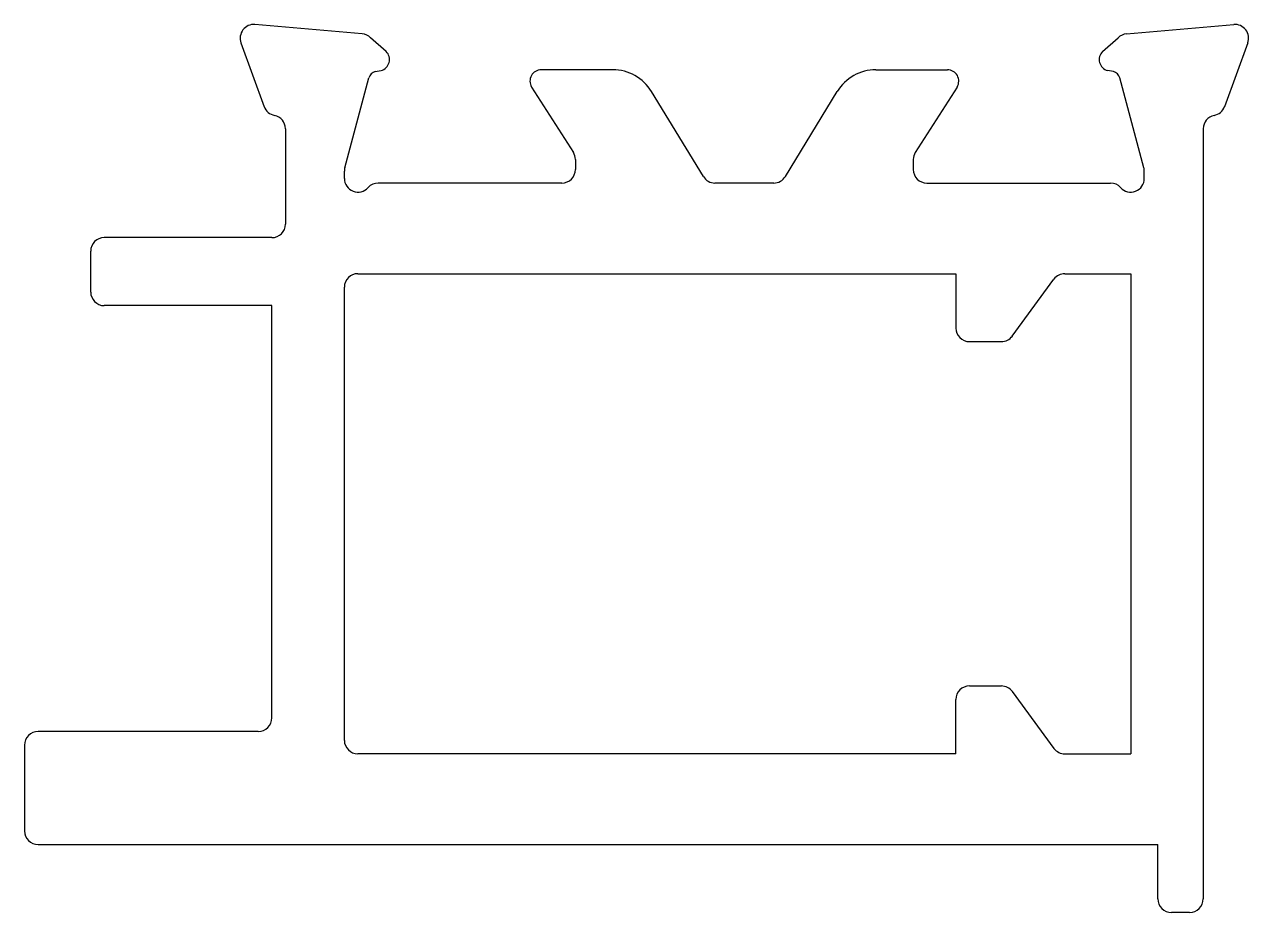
# Model space of a CAD drawing. Extents: x 2968.8 to 2995.8, y 1246 to 1265.6.
import ezdxf

# ---------------------------------------------------------------- set-up
doc = ezdxf.new("R2010")
doc.units = 0
doc.layers.get('0').update_dxf_attribs({"linetype": 'CONTINUOUS'})

msp = doc.modelspace()

# ---------------------------------------------------------------- linework, layer by layer
at = {"color": 0}
for p, q in [((2976.226, 1265.401), (2973.86, 1265.608)), ((2993.102, 1265.401), (2995.468, 1265.608)), ((2973.552, 1265.206), (2974.066, 1263.795)), ((2976.757, 1265.012), (2976.412, 1265.314)), ((2992.571, 1265.012), (2992.916, 1265.314)), ((2995.776, 1265.206), (2995.262, 1263.795)), ((2981.76, 1264.609), (2980.181, 1264.609)), ((2987.569, 1264.609), (2989.148, 1264.609)), ((2975.845, 1262.447), (2976.376, 1264.429)), ((2976.517, 1264.57), (2976.645, 1264.593)), ((2992.811, 1264.57), (2992.683, 1264.593)), ((2993.484, 1262.447), (2992.953, 1264.429)), ((2979.967, 1264.229), (2980.89, 1262.786)), ((2983.759, 1262.253), (2982.613, 1264.13)), ((2985.569, 1262.253), (2986.715, 1264.13)), ((2989.361, 1264.229), (2988.438, 1262.786)), ((2974.534, 1263.309), (2974.534, 1261.204)), ((2994.794, 1263.309), (2994.794, 1246.309)), ((2980.934, 1262.63), (2980.934, 1262.409)), ((2988.394, 1262.63), (2988.394, 1262.409)), ((2975.834, 1262.209), (2975.834, 1262.369)), ((2993.494, 1262.209), (2993.494, 1262.369)), ((2980.634, 1262.109), (2976.582, 1262.109)), ((2985.313, 1262.109), (2984.015, 1262.109)), ((2988.694, 1262.109), (2992.747, 1262.109)), ((2974.234, 1260.904), (2970.534, 1260.904)), ((2970.234, 1259.704), (2970.234, 1260.604)), ((2976.134, 1260.109), (2989.334, 1260.109)), ((2989.334, 1260.109), (2989.334, 1258.909)), ((2991.74, 1260.109), (2993.194, 1260.109)), ((2993.194, 1260.109), (2993.194, 1249.509)), ((2975.834, 1249.809), (2975.834, 1259.809)), ((2990.58, 1258.732), (2991.498, 1259.986)), ((2974.234, 1259.404), (2970.534, 1259.404)), ((2974.234, 1250.304), (2974.234, 1259.404)), ((2989.634, 1258.609), (2990.338, 1258.609)), ((2989.634, 1251.009), (2990.338, 1251.009)), ((2990.58, 1250.886), (2991.498, 1249.632)), ((2989.334, 1249.509), (2989.334, 1250.709)), ((2973.934, 1250.004), (2969.073, 1250.004)), ((2968.773, 1249.704), (2968.773, 1247.809)), ((2989.334, 1249.509), (2976.134, 1249.509)), ((2991.74, 1249.509), (2993.194, 1249.509)), ((2969.073, 1247.509), (2993.794, 1247.509)), ((2993.794, 1246.309), (2993.794, 1247.509)), ((2994.494, 1246.009), (2994.094, 1246.009))]:
    msp.add_line(p, q, dxfattribs=at)
for centre, radius, start, end in [((2973.834, 1265.309), 0.3, 85, 200), ((2995.494, 1265.309), 0.3, 340, 95), ((2976.2, 1265.102), 0.3, 45, 85), ((2993.128, 1265.102), 0.3, 95, 135), ((2976.581, 1264.835), 0.25, 285, 45), ((2992.748, 1264.835), 0.25, 135, 255), ((2980.181, 1264.359), 0.25, 90, 211.3955), ((2981.76, 1263.609), 1, 31.4, 90), ((2987.569, 1263.609), 1, 90, 148.6), ((2989.148, 1264.359), 0.25, 328.6045, 90), ((2976.569, 1264.377), 0.2, 105, 165), ((2992.76, 1264.377), 0.2, 15, 75), ((2974.348, 1263.898), 0.3, 200, 259.0957), ((2994.98, 1263.898), 0.3, 280.9043, 340), ((2974.234, 1263.309), 0.3, 360, 79.0957), ((2995.094, 1263.309), 0.3, 100.9043, 180), ((2980.634, 1262.63), 0.3, 0, 31.3955), ((2988.694, 1262.63), 0.3, 148.6045, 180), ((2976.134, 1262.369), 0.3, 165, 180), ((2993.194, 1262.369), 0.3, 0, 15), ((2976.134, 1262.209), 0.3, 180, 318.1897), ((2980.634, 1262.409), 0.3, 270, 0), ((2984.015, 1262.409), 0.3, 211.4, 270), ((2985.313, 1262.409), 0.3, 270, 328.6), ((2988.694, 1262.409), 0.3, 180, 270), ((2993.194, 1262.209), 0.3, 221.8103, 360), ((2976.582, 1261.809), 0.3, 90, 138.1897), ((2992.747, 1261.809), 0.3, 41.8103, 90), ((2974.234, 1261.204), 0.3, 270, 0), ((2970.534, 1260.604), 0.3, 90, 180), ((2976.134, 1259.809), 0.3, 90, 180), ((2991.74, 1259.809), 0.3, 90, 143.8181), ((2970.534, 1259.704), 0.3, 180, 270), ((2989.634, 1258.909), 0.3, 180, 270), ((2990.338, 1258.909), 0.3, 270, 323.8181), ((2989.634, 1250.709), 0.3, 90, 180), ((2990.338, 1250.709), 0.3, 36.1819, 90), ((2973.934, 1250.304), 0.3, 270, 0), ((2969.073, 1249.704), 0.3, 90, 180), ((2976.134, 1249.809), 0.3, 180, 270), ((2991.74, 1249.809), 0.3, 216.1819, 270), ((2969.073, 1247.809), 0.3, 180, 270), ((2994.094, 1246.309), 0.3, 180, 270), ((2994.494, 1246.309), 0.3, 270, 0)]:
    msp.add_arc(centre, radius, start, end, dxfattribs=at)

doc.saveas('drawing.dxf')
